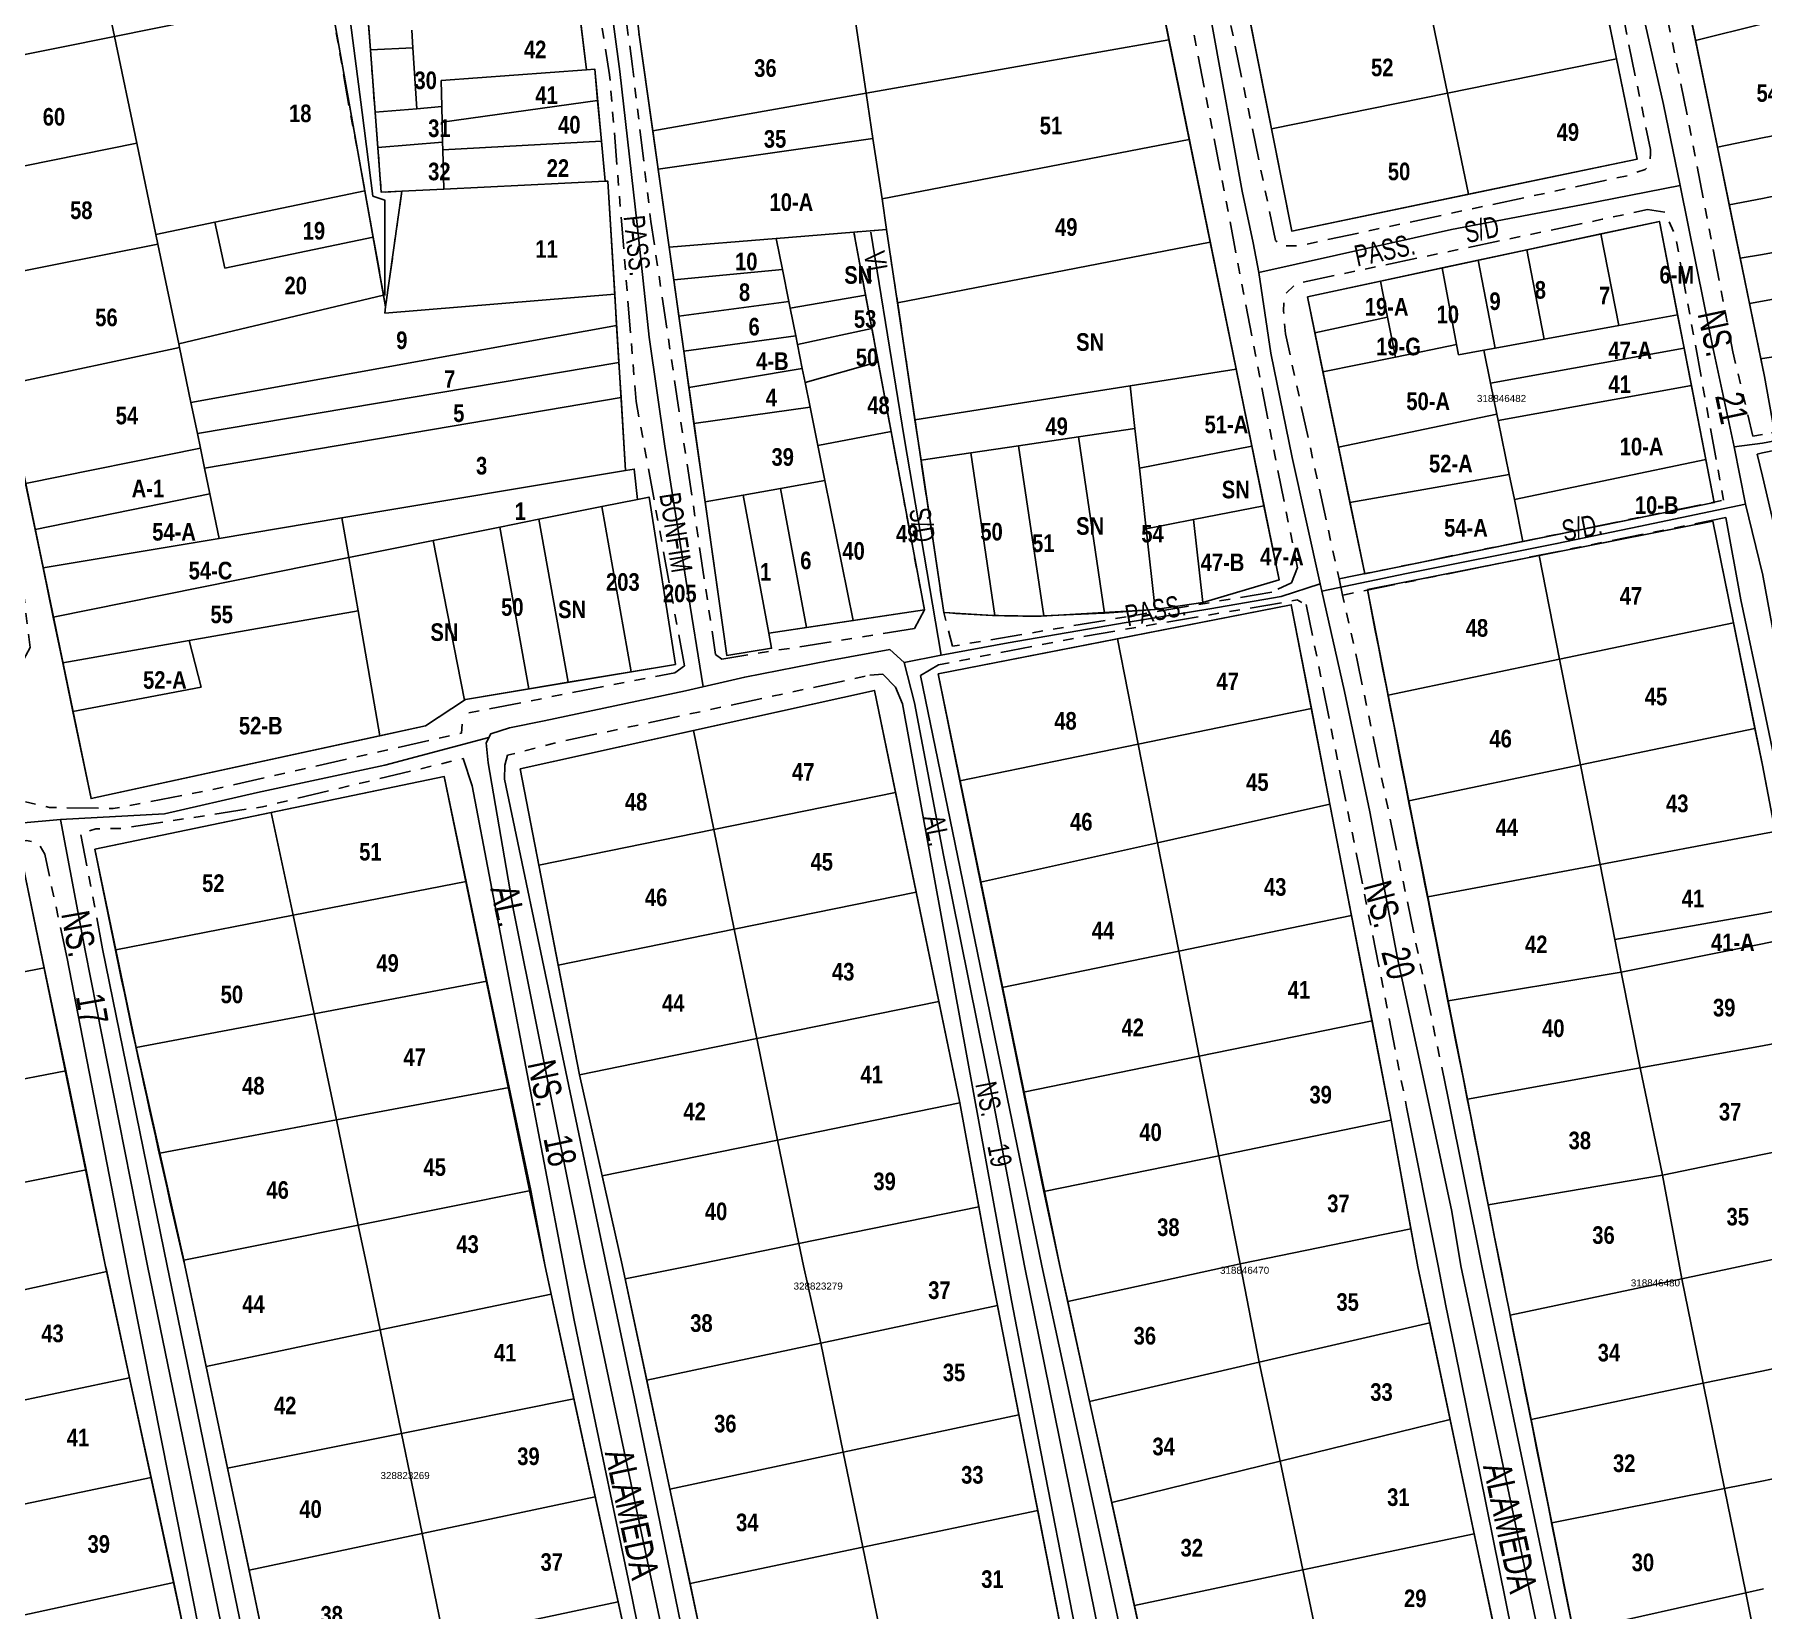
# Model space of a CAD drawing. Extents: x 205316 to 208372, y 4848714 to 4853250.
# Drawn here: x 206710 to 206955.6, y 4852518.7 to 4852742.5 of the extents above; entities that cross this region are included whole.
import ezdxf
from ezdxf.enums import TextEntityAlignment as Align

# ---------------------------------------------------------------- set-up
doc = ezdxf.new("R2010")
doc.units = 0
doc.header["$LTSCALE"] = 1.5
doc.header["$MEASUREMENT"] = 0
doc.linetypes.add('TRACO_25', pattern=[8, 3, -1, 1, -1, 1, -1])
for name, color, linetype in [('CD-MALHA-LOTES', 40, 'CONTINUOUS'), ('CD_TXT_QUADRA', 7, 'CONTINUOUS'), ('RU-QUADRAS', 6, 'CONTINUOUS'), ('SV-EIXO-RUA-N-PAV', 6, 'CONTINUOUS'), ('SV-EIXO-RUA-PAV', 20, 'CONTINUOUS'), ('SV-RUA-NAO-PAV-S-GUIA-C-GUIA', 7, 'CONTINUOUS'), ('SV-RUA-PAVIM-S-GUIA-C-GUIA', 7, 'CONTINUOUS'), ('SV-TXT-RUA-N-PAV-S-GUIA-C-GUIA', 7, 'CONTINUOUS'), ('SV-TXT-RUA-PAV-S-GUIA-C-GUIA', 7, 'CONTINUOUS'), ('Th_NmrPort', 7, 'CONTINUOUS')]:
    doc.layers.add(name, color=color, linetype=linetype)
doc.styles.add('ARIAL', font='arial.ttf')
doc.styles.add('ROMANS', font='arial.ttf', dxfattribs={"height": 0.2})
doc.styles.get("Standard").update_dxf_attribs({"font": 'swisscbo.ttf'})

msp = doc.modelspace()

# ---------------------------------------------------------------- linework, layer by layer
at = {"layer": 'CD-MALHA-LOTES', "linetype": 'Continuous'}
for p, q in [((206871.25, 4852741.78), (206868.12, 4852757.16)), ((206942.78, 4852757.83), (206946.09, 4852741.68)), ((206934.88, 4852739.07), (206931.8, 4852754.02)), ((206721.38, 4852742.24), (206719.11, 4852753.14)), ((206751.92, 4852748.42), (206721.38, 4852742.24)), ((206756.96, 4852720.28), (206751.92, 4852748.42)), ((206828.22, 4852734.18), (206826.06, 4852748.69)), ((206910.84, 4852734.2), (206907.75, 4852749.14)), ((206757.2, 4852747.54), (206757.75, 4852740.32)), ((206788.45, 4852737.51), (206787.57, 4852744.8)), ((206882.86, 4852744.1), (206885.83, 4852729.13)), ((206946.09, 4852741.68), (206955.59, 4852744.02)), ((206721.38, 4852742.24), (206696.6, 4852737.23)), ((206724.55, 4852727.06), (206721.38, 4852742.24)), ((206763.79, 4852740.64), (206763.63, 4852743.14)), ((206795.92, 4852742.62), (206795.94, 4852742.47)), ((206795.94, 4852742.47), (206797.87, 4852728.81)), ((206871.25, 4852741.78), (206828.22, 4852734.18)), ((206874.14, 4852727.58), (206871.25, 4852741.78)), ((206946.09, 4852741.68), (206949.19, 4852726.51)), ((206763.79, 4852740.64), (206757.75, 4852740.32)), ((206757.75, 4852740.32), (206758.42, 4852731.47)), ((206764.36, 4852731.97), (206763.79, 4852740.64)), ((206934.88, 4852739.07), (206910.84, 4852734.2)), ((206937.81, 4852724.82), (206934.88, 4852739.07)), ((206767.79, 4852735.99), (206788.45, 4852737.51)), ((206767.89, 4852732.27), (206767.79, 4852735.99)), ((206789.64, 4852737.6), (206788.45, 4852737.51)), ((206790.05, 4852733.14), (206789.64, 4852737.6)), ((206828.22, 4852734.18), (206797.87, 4852728.81)), ((206829.18, 4852727.75), (206828.22, 4852734.18)), ((206910.84, 4852734.2), (206885.83, 4852729.13)), ((206913.81, 4852719.82), (206910.84, 4852734.2)), ((206758.42, 4852731.47), (206764.36, 4852731.97)), ((206758.42, 4852731.47), (206758.81, 4852726.45)), ((206767.89, 4852732.27), (206764.36, 4852731.97)), ((206767.95, 4852730.08), (206767.89, 4852732.27)), ((206790.05, 4852733.14), (206767.95, 4852730.08)), ((206790.59, 4852727.34), (206790.05, 4852733.14)), ((206972.85, 4852731.26), (206955.59, 4852727.81)), ((206767.95, 4852730.08), (206768.02, 4852727.23)), ((206797.87, 4852728.81), (206798.63, 4852723.39)), ((206885.83, 4852729.13), (206888.71, 4852714.58)), ((206699.74, 4852722.08), (206724.55, 4852727.06)), ((206727.26, 4852714.09), (206724.55, 4852727.06)), ((206768.02, 4852727.23), (206758.81, 4852726.45)), ((206758.81, 4852726.45), (206759.29, 4852720.1)), ((206768.05, 4852726.12), (206768.02, 4852727.23)), ((206790.59, 4852727.34), (206768.05, 4852726.12)), ((206791.12, 4852721.66), (206790.59, 4852727.34)), ((206798.63, 4852723.39), (206829.18, 4852727.75)), ((206829.18, 4852727.75), (206830.47, 4852719.14)), ((206830.47, 4852719.14), (206874.14, 4852727.58)), ((206877.12, 4852712.98), (206874.14, 4852727.58)), ((206949.19, 4852726.51), (206955.59, 4852727.81)), ((206949.19, 4852726.51), (206950.87, 4852718.33)), ((206768.05, 4852726.12), (206768.2, 4852720.54)), ((206913.81, 4852719.82), (206937.81, 4852724.82)), ((206768.2, 4852720.54), (206791.12, 4852721.66)), ((206791.48, 4852721.68), (206791.12, 4852721.66)), ((206792.47, 4852705.6), (206791.48, 4852721.68)), ((206798.63, 4852723.39), (206800.2, 4852712.29)), ((206974.51, 4852723.15), (206955.59, 4852719.23)), ((206756.96, 4852720.28), (206735.64, 4852715.84)), ((206758.14, 4852713.7), (206756.96, 4852720.28)), ((206759.29, 4852720.1), (206762.21, 4852720.24)), ((206762.21, 4852720.24), (206759.91, 4852703.82)), ((206768.2, 4852720.54), (206762.21, 4852720.24)), ((206830.47, 4852719.14), (206831.11, 4852714.81)), ((206888.71, 4852714.58), (206913.81, 4852719.82)), ((206950.87, 4852718.33), (206955.59, 4852719.23)), ((206950.87, 4852718.33), (206952.43, 4852710.71)), ((206735.64, 4852715.84), (206727.26, 4852714.09)), ((206727.26, 4852714.09), (206727.54, 4852712.74)), ((206735.64, 4852715.84), (206737.05, 4852709.31)), ((206815.42, 4852713.53), (206826.47, 4852714.43)), ((206826.47, 4852714.43), (206831.11, 4852714.81)), ((206828.14, 4852705.47), (206826.47, 4852714.43)), ((206831.11, 4852714.81), (206832.67, 4852704.39)), ((206932.64, 4852714.17), (206922.09, 4852711.91)), ((206940.96, 4852715.96), (206932.64, 4852714.17)), ((206935.2, 4852701.14), (206932.64, 4852714.17)), ((206943.55, 4852702.65), (206940.96, 4852715.96)), ((206976.16, 4852715.02), (206955.59, 4852711.27)), ((206727.54, 4852712.74), (206702.71, 4852707.76)), ((206730.5, 4852698.55), (206727.54, 4852712.74)), ((206737.05, 4852709.31), (206758.14, 4852713.7)), ((206759.62, 4852705.48), (206758.14, 4852713.7)), ((206815.42, 4852713.53), (206800.2, 4852712.29)), ((206800.2, 4852712.29), (206800.86, 4852707.64)), ((206816.31, 4852709.11), (206815.42, 4852713.53)), ((206877.12, 4852712.98), (206832.67, 4852704.39)), ((206880.79, 4852694.96), (206877.12, 4852712.98)), ((206922.09, 4852711.91), (206915.18, 4852710.42)), ((206924.59, 4852699.21), (206922.09, 4852711.91)), ((206800.86, 4852707.64), (206816.31, 4852709.11)), ((206817.23, 4852704.56), (206816.31, 4852709.11)), ((206910.1, 4852709.33), (206901.31, 4852707.44)), ((206915.18, 4852710.42), (206910.1, 4852709.33)), ((206912.14, 4852698.44), (206910.1, 4852709.33)), ((206915.18, 4852710.42), (206917.63, 4852697.95)), ((206955.59, 4852711.27), (206952.43, 4852710.71)), ((206952.43, 4852710.71), (206953.74, 4852704.3)), ((206800.86, 4852707.64), (206801.59, 4852702.46)), ((206901.31, 4852707.44), (206890.92, 4852705.21)), ((206902.31, 4852702.35), (206901.31, 4852707.44)), ((206977.46, 4852708.66), (206955.59, 4852704.62)), ((206759.62, 4852705.48), (206730.5, 4852698.55)), ((206759.91, 4852703.82), (206759.62, 4852705.48)), ((206792.47, 4852705.6), (206759.79, 4852702.91)), ((206792.74, 4852701.17), (206792.47, 4852705.6)), ((206801.59, 4852702.46), (206817.23, 4852704.56)), ((206817.23, 4852704.56), (206817.42, 4852703.6)), ((206817.42, 4852703.6), (206828.14, 4852705.47)), ((206829.02, 4852700.74), (206828.14, 4852705.47)), ((206832.67, 4852704.39), (206835.15, 4852687.74)), ((206890.92, 4852705.21), (206891.98, 4852700.12)), ((206953.74, 4852704.3), (206955.59, 4852704.62)), ((206953.74, 4852704.3), (206955.36, 4852696.42)), ((206759.79, 4852702.91), (206759.91, 4852703.82)), ((206801.59, 4852702.46), (206802.28, 4852697.53)), ((206818.21, 4852699.67), (206817.42, 4852703.6)), ((206902.31, 4852702.35), (206891.98, 4852700.12)), ((206903.43, 4852696.67), (206902.31, 4852702.35)), ((206935.2, 4852701.14), (206943.55, 4852702.65)), ((206944.46, 4852697.95), (206943.55, 4852702.65)), ((206792.74, 4852701.17), (206732.24, 4852690.22)), ((206793.07, 4852695.92), (206792.74, 4852701.17)), ((206818.21, 4852699.67), (206802.28, 4852697.53)), ((206818.46, 4852698.44), (206818.21, 4852699.67)), ((206818.46, 4852698.44), (206829.02, 4852700.74)), ((206829.91, 4852695.99), (206829.02, 4852700.74)), ((206891.98, 4852700.12), (206893.12, 4852694.58)), ((206917.63, 4852697.95), (206924.59, 4852699.21)), ((206924.59, 4852699.21), (206935.2, 4852701.14)), ((206979.23, 4852700), (206955.59, 4852696.46)), ((206730.6, 4852698.04), (206705.84, 4852692.7)), ((206730.6, 4852698.04), (206730.5, 4852698.55)), ((206732.24, 4852690.22), (206730.6, 4852698.04)), ((206802.28, 4852697.53), (206803.02, 4852692.33)), ((206819.14, 4852695.06), (206818.46, 4852698.44)), ((206893.12, 4852694.58), (206903.43, 4852696.67)), ((206903.43, 4852696.67), (206912.14, 4852698.44)), ((206912.14, 4852698.44), (206912.41, 4852697)), ((206912.41, 4852697), (206916.01, 4852697.65)), ((206916.01, 4852697.65), (206917.63, 4852697.95)), ((206916.01, 4852697.65), (206916.97, 4852692.96)), ((206916.97, 4852692.96), (206944.46, 4852697.95)), ((206945.5, 4852692.65), (206944.46, 4852697.95)), ((206733.16, 4852685.79), (206793.07, 4852695.92)), ((206793.37, 4852690.9), (206793.07, 4852695.92)), ((206803.02, 4852692.33), (206819.14, 4852695.06)), ((206819.55, 4852693.07), (206819.14, 4852695.06)), ((206829.91, 4852695.99), (206819.55, 4852693.07)), ((206831.75, 4852686.11), (206829.91, 4852695.99)), ((206880.79, 4852694.96), (206865.72, 4852692.58)), ((206883.02, 4852684), (206880.79, 4852694.96)), ((206893.12, 4852694.58), (206895.35, 4852683.85)), ((206955.36, 4852696.42), (206955.59, 4852696.46)), ((206955.36, 4852696.42), (206955.87, 4852693.91)), ((206803.02, 4852692.33), (206803.74, 4852687.24)), ((206819.55, 4852693.07), (206820.26, 4852689.54)), ((206865.72, 4852692.58), (206835.15, 4852687.74)), ((206866.4, 4852686.52), (206865.72, 4852692.58)), ((206917.86, 4852688.56), (206916.97, 4852692.96)), ((206918.05, 4852687.66), (206945.5, 4852692.65)), ((206947.55, 4852682.11), (206945.5, 4852692.65)), ((206732.24, 4852690.22), (206733.16, 4852685.79)), ((206734.18, 4852680.89), (206793.37, 4852690.9)), ((206794.01, 4852680.54), (206793.37, 4852690.9)), ((206820.26, 4852689.54), (206803.74, 4852687.24)), ((206820.26, 4852689.54), (206821.36, 4852684.08)), ((206803.74, 4852687.24), (206805.31, 4852676.08)), ((206835.15, 4852687.74), (206836.01, 4852682.02)), ((206895.35, 4852683.85), (206917.86, 4852688.56)), ((206917.86, 4852688.56), (206918.05, 4852687.66)), ((206919.61, 4852679.98), (206918.05, 4852687.66)), ((206733.16, 4852685.79), (206733.59, 4852683.73)), ((206821.36, 4852684.08), (206831.75, 4852686.11)), ((206831.75, 4852686.11), (206836.48, 4852660.75)), ((206858.38, 4852685.33), (206849.86, 4852684.07)), ((206858.38, 4852685.33), (206866.4, 4852686.52)), ((206862.09, 4852660.29), (206858.38, 4852685.33)), ((206866.4, 4852686.52), (206867.04, 4852680.87)), ((206733.59, 4852683.73), (206708.75, 4852678.68)), ((206733.59, 4852683.73), (206734.18, 4852680.89)), ((206822.36, 4852679.12), (206821.36, 4852684.08)), ((206843.08, 4852683.07), (206836.01, 4852682.02)), ((206836.01, 4852682.02), (206839.24, 4852660.37)), ((206849.86, 4852684.07), (206843.08, 4852683.07)), ((206843.08, 4852683.07), (206846.51, 4852659.95)), ((206849.86, 4852684.07), (206853.45, 4852659.88)), ((206867.04, 4852680.87), (206883.02, 4852684)), ((206884.74, 4852675.52), (206883.02, 4852684)), ((206895.35, 4852683.85), (206896.97, 4852676)), ((206947.55, 4852682.11), (206920.34, 4852676.42)), ((206948.74, 4852675.99), (206947.55, 4852682.11)), ((206734.18, 4852680.89), (206734.94, 4852677.24)), ((206794.01, 4852680.54), (206753.68, 4852673.8)), ((206795.25, 4852680.74), (206794.01, 4852680.54)), ((206795.7, 4852676.43), (206795.25, 4852680.74)), ((206868, 4852672.25), (206867.04, 4852680.87)), ((206896.97, 4852676), (206919.61, 4852679.98)), ((206919.61, 4852679.98), (206920.34, 4852676.42)), ((206708.75, 4852678.68), (206710.09, 4852672.18)), ((206734.94, 4852677.24), (206710.09, 4852672.18)), ((206736.27, 4852670.89), (206734.94, 4852677.24)), ((206810.73, 4852677.05), (206805.31, 4852676.08)), ((206816.05, 4852678), (206810.73, 4852677.05)), ((206810.73, 4852677.05), (206814.36, 4852657.42)), ((206822.36, 4852679.12), (206816.05, 4852678)), ((206816.05, 4852678), (206819.71, 4852658.22)), ((206826.37, 4852659.23), (206822.36, 4852679.12)), ((206790.63, 4852675.41), (206781.69, 4852673.61)), ((206795.7, 4852676.43), (206790.63, 4852675.41)), ((206794.83, 4852651.94), (206790.63, 4852675.41)), ((206797.37, 4852676.77), (206795.7, 4852676.43)), ((206801.1, 4852652.99), (206797.37, 4852676.77)), ((206805.31, 4852676.08), (206808.39, 4852654.25)), ((206884.74, 4852675.52), (206874.75, 4852673.57)), ((206886.89, 4852664.99), (206884.74, 4852675.52)), ((206896.97, 4852676), (206899.08, 4852665.84)), ((206920.34, 4852676.42), (206921.56, 4852670.43)), ((206921.56, 4852670.43), (206948.74, 4852675.99)), ((206710.09, 4852672.18), (206711.23, 4852666.7)), ((206753.68, 4852673.8), (206736.27, 4852670.89)), ((206753.68, 4852673.8), (206754.67, 4852668.17)), ((206776.15, 4852672.49), (206766.69, 4852670.59)), ((206781.69, 4852673.61), (206776.15, 4852672.49)), ((206776.15, 4852672.49), (206780.26, 4852649.5)), ((206781.69, 4852673.61), (206785.84, 4852650.44)), ((206874.75, 4852673.57), (206868, 4852672.25)), ((206868, 4852672.25), (206869.29, 4852660.79)), ((206874.75, 4852673.57), (206876.04, 4852661.8)), ((206948.55, 4852673.34), (206923.85, 4852668.44)), ((206951.48, 4852658.89), (206948.55, 4852673.34)), ((206711.23, 4852666.7), (206736.27, 4852670.89)), ((206766.69, 4852670.59), (206754.67, 4852668.17)), ((206766.69, 4852670.59), (206771.12, 4852647.9)), ((206899.08, 4852665.84), (206921.56, 4852670.43)), ((206754.67, 4852668.17), (206712.68, 4852659.71)), ((206755.99, 4852660.61), (206754.67, 4852668.17)), ((206923.85, 4852668.44), (206899.45, 4852663.61)), ((206926.76, 4852653.72), (206923.85, 4852668.44)), ((206711.23, 4852666.7), (206712.68, 4852659.71)), ((206876.04, 4852661.8), (206886.89, 4852664.99)), ((206899.45, 4852663.61), (206902.4, 4852648.61)), ((206755.99, 4852660.61), (206731.99, 4852656.38)), ((206759.09, 4852642.82), (206755.99, 4852660.61)), ((206836.48, 4852660.75), (206826.37, 4852659.23)), ((206839.24, 4852660.37), (206846.25, 4852659.95)), ((206846.25, 4852659.95), (206846.51, 4852659.95)), ((206846.51, 4852659.95), (206853.08, 4852659.86)), ((206853.08, 4852659.86), (206853.45, 4852659.88)), ((206853.45, 4852659.88), (206861.95, 4852660.28)), ((206861.95, 4852660.28), (206862.09, 4852660.29)), ((206862.09, 4852660.29), (206869.29, 4852660.79)), ((206888.63, 4852661.46), (206863.93, 4852656.62)), ((206869.29, 4852660.79), (206876.04, 4852661.8)), ((206891.49, 4852646.7), (206888.63, 4852661.46)), ((206712.68, 4852659.71), (206714.03, 4852653.21)), ((206814.36, 4852657.42), (206819.71, 4852658.22)), ((206814.76, 4852655.27), (206814.36, 4852657.42)), ((206819.71, 4852658.22), (206826.37, 4852659.23)), ((206926.76, 4852653.72), (206951.48, 4852658.89)), ((206954.53, 4852643.89), (206951.48, 4852658.89)), ((206731.99, 4852656.38), (206714.03, 4852653.21)), ((206731.99, 4852656.38), (206733.71, 4852649.76)), ((206808.39, 4852654.25), (206814.76, 4852655.27)), ((206863.93, 4852656.62), (206838.43, 4852651.62)), ((206863.93, 4852656.62), (206866.86, 4852641.65)), ((206714.03, 4852653.21), (206715.47, 4852646.28)), ((206794.83, 4852651.94), (206801.1, 4852652.99)), ((206926.76, 4852653.72), (206902.4, 4852648.61)), ((206929.72, 4852638.69), (206926.76, 4852653.72)), ((206780.26, 4852649.5), (206785.84, 4852650.44)), ((206785.84, 4852650.44), (206794.83, 4852651.94)), ((206838.43, 4852651.62), (206841.53, 4852636.45)), ((206733.71, 4852649.76), (206715.47, 4852646.28)), ((206765.56, 4852644.23), (206771.12, 4852647.9)), ((206771.12, 4852647.9), (206771.28, 4852648)), ((206771.28, 4852648), (206780.26, 4852649.5)), ((206829.39, 4852649.28), (206803.65, 4852643.58)), ((206832.39, 4852634.78), (206829.39, 4852649.28)), ((206902.4, 4852648.61), (206905.35, 4852633.58)), ((206715.47, 4852646.28), (206718.04, 4852633.9)), ((206866.86, 4852641.65), (206891.49, 4852646.7)), ((206894.13, 4852633.11), (206891.49, 4852646.7)), ((206718.04, 4852633.9), (206759.09, 4852642.82)), ((206759.09, 4852642.82), (206765.56, 4852644.23)), ((206803.65, 4852643.58), (206779.03, 4852638.12)), ((206806.54, 4852629.51), (206803.65, 4852643.58)), ((206929.72, 4852638.69), (206954.53, 4852643.89)), ((206955.59, 4852638.64), (206954.53, 4852643.89)), ((206866.86, 4852641.65), (206841.53, 4852636.45)), ((206869.61, 4852627.64), (206866.86, 4852641.65)), ((206779.03, 4852638.12), (206781.69, 4852624.44)), ((206929.72, 4852638.69), (206905.35, 4852633.58)), ((206932.52, 4852624.55), (206929.72, 4852638.69)), ((206955.59, 4852638.64), (206957.41, 4852629.25)), ((206768.24, 4852637.05), (206743.66, 4852631.93)), ((206771.35, 4852622.14), (206768.24, 4852637.05)), ((206841.53, 4852636.45), (206844.48, 4852622.03)), ((206832.39, 4852634.78), (206806.54, 4852629.51)), ((206835.32, 4852620.62), (206832.39, 4852634.78)), ((206869.61, 4852627.64), (206894.13, 4852633.11)), ((206897.21, 4852617.27), (206894.13, 4852633.11)), ((206905.35, 4852633.58), (206908.03, 4852619.96)), ((206743.66, 4852631.93), (206718.6, 4852626.71)), ((206746.77, 4852617.33), (206743.66, 4852631.93)), ((206806.54, 4852629.51), (206781.69, 4852624.44)), ((206809.46, 4852615.35), (206806.54, 4852629.51)), ((206932.52, 4852624.55), (206955.59, 4852628.88)), ((206957.41, 4852629.25), (206955.59, 4852628.88)), ((206711.39, 4852609.85), (206708.09, 4852625.68)), ((206718.6, 4852626.71), (206721.57, 4852612.39)), ((206869.61, 4852627.64), (206844.48, 4852622.03)), ((206872.63, 4852612.23), (206869.61, 4852627.64)), ((206781.69, 4852624.44), (206784.46, 4852610.25)), ((206908.03, 4852619.96), (206932.52, 4852624.55)), ((206932.52, 4852624.55), (206934.62, 4852613.89)), ((206746.77, 4852617.33), (206771.35, 4852622.14)), ((206774.31, 4852607.97), (206771.35, 4852622.14)), ((206809.46, 4852615.35), (206835.32, 4852620.62)), ((206838.55, 4852605.07), (206835.32, 4852620.62)), ((206844.48, 4852622.03), (206847.54, 4852607.08)), ((206908.03, 4852619.96), (206910.94, 4852605.16)), ((206959.52, 4852618.35), (206955.59, 4852617.58)), ((206746.77, 4852617.33), (206721.57, 4852612.39)), ((206749.75, 4852603.31), (206746.77, 4852617.33)), ((206897.21, 4852617.27), (206872.63, 4852612.23)), ((206900.11, 4852602.32), (206897.21, 4852617.27)), ((206934.62, 4852613.89), (206955.59, 4852617.58)), ((206809.46, 4852615.35), (206784.46, 4852610.25)), ((206812.66, 4852599.79), (206809.46, 4852615.35)), ((206934.62, 4852613.89), (206935.51, 4852609.26)), ((206935.51, 4852609.26), (206955.59, 4852613.27)), ((206960.31, 4852614.25), (206955.59, 4852613.27)), ((206721.57, 4852612.39), (206724.44, 4852598.52)), ((206872.63, 4852612.23), (206847.54, 4852607.08)), ((206875.56, 4852597.29), (206872.63, 4852612.23)), ((206687.41, 4852605.21), (206711.39, 4852609.85)), ((206714.44, 4852595.2), (206711.39, 4852609.85)), ((206784.46, 4852610.25), (206787.49, 4852594.66)), ((206935.51, 4852609.26), (206910.94, 4852605.16)), ((206935.51, 4852609.26), (206938.23, 4852595.63)), ((206774.31, 4852607.97), (206749.75, 4852603.31)), ((206777.47, 4852592.86), (206774.31, 4852607.97)), ((206847.54, 4852607.08), (206850.59, 4852592.17)), ((206812.66, 4852599.79), (206838.55, 4852605.07)), ((206841.53, 4852590.66), (206838.55, 4852605.07)), ((206910.94, 4852605.16), (206913.69, 4852591.18)), ((206724.44, 4852598.52), (206749.75, 4852603.31)), ((206749.75, 4852603.31), (206752.95, 4852588.23)), ((206875.56, 4852597.29), (206900.11, 4852602.32)), ((206902.85, 4852588.18), (206900.11, 4852602.32)), ((206724.44, 4852598.52), (206727.81, 4852583.49)), ((206787.49, 4852594.66), (206812.66, 4852599.79)), ((206815.63, 4852585.37), (206812.66, 4852599.79)), ((206938.23, 4852595.63), (206955.59, 4852598.78)), ((206962.93, 4852600.2), (206955.59, 4852598.78)), ((206875.56, 4852597.29), (206850.59, 4852592.17)), ((206878.33, 4852583.15), (206875.56, 4852597.29)), ((206714.44, 4852595.2), (206690.33, 4852590.53)), ((206717.37, 4852581.15), (206714.44, 4852595.2)), ((206787.49, 4852594.66), (206790.71, 4852580.29)), ((206913.69, 4852591.18), (206938.23, 4852595.63)), ((206938.23, 4852595.63), (206941.4, 4852580.39)), ((206752.95, 4852588.23), (206777.47, 4852592.86)), ((206780.53, 4852578.2), (206777.47, 4852592.86)), ((206850.59, 4852592.17), (206853.48, 4852578.04)), ((206913.69, 4852591.18), (206916.64, 4852576.19)), ((206841.53, 4852590.66), (206815.63, 4852585.37)), ((206844.24, 4852575.88), (206841.53, 4852590.66)), ((206727.81, 4852583.49), (206752.95, 4852588.23)), ((206756.02, 4852573.28), (206752.95, 4852588.23)), ((206902.85, 4852588.18), (206878.33, 4852583.15)), ((206905.61, 4852572.74), (206902.85, 4852588.18)), ((206790.71, 4852580.29), (206815.63, 4852585.37)), ((206815.63, 4852585.37), (206818.65, 4852570.67)), ((206965.97, 4852585.36), (206955.59, 4852583.34)), ((206727.81, 4852583.49), (206731.21, 4852568.31)), ((206853.48, 4852578.04), (206878.33, 4852583.15)), ((206878.33, 4852583.15), (206881.35, 4852567.77)), ((206941.4, 4852580.39), (206955.59, 4852583.34)), ((206693.17, 4852576.26), (206717.37, 4852581.15)), ((206717.37, 4852581.15), (206720.12, 4852567.4)), ((206793.54, 4852567.63), (206790.71, 4852580.29)), ((206916.64, 4852576.19), (206941.4, 4852580.39)), ((206941.4, 4852580.39), (206943.79, 4852567.47)), ((206756.02, 4852573.28), (206780.53, 4852578.2)), ((206780.53, 4852578.2), (206782.59, 4852567.4)), ((206855.8, 4852567.27), (206853.48, 4852578.04)), ((206818.65, 4852570.67), (206844.24, 4852575.88)), ((206844.24, 4852575.88), (206845.75, 4852567.63)), ((206918.34, 4852567.51), (206916.64, 4852576.19)), ((206731.21, 4852568.31), (206756.02, 4852573.28)), ((206756.02, 4852573.28), (206757.33, 4852567.07)), ((206881.35, 4852567.77), (206905.61, 4852572.74)), ((206905.61, 4852572.74), (206906.64, 4852567.36)), ((206818.65, 4852570.67), (206803.19, 4852567.51)), ((206818.65, 4852570.67), (206819.3, 4852567.51)), ((206968.7, 4852570.93), (206951.5, 4852567.23)), ((206720.28, 4852566.67), (206696.06, 4852561.36)), ((206720.12, 4852567.4), (206720.28, 4852566.67)), ((206723.53, 4852551.57), (206720.28, 4852566.67)), ((206731.39, 4852567.52), (206731.21, 4852568.31)), ((206734.4, 4852553.2), (206731.39, 4852567.52)), ((206757.33, 4852567.07), (206759.12, 4852558.39)), ((206782.59, 4852567.4), (206783.44, 4852563.49)), ((206793.96, 4852565.64), (206793.54, 4852567.63)), ((206793.96, 4852565.64), (206803.19, 4852567.51)), ((206819.3, 4852567.51), (206821.76, 4852556.51)), ((206845.75, 4852567.63), (206846.88, 4852561.85)), ((206856.86, 4852562.43), (206855.8, 4852567.27)), ((206856.86, 4852562.43), (206880.09, 4852567.51)), ((206881.35, 4852567.77), (206880.09, 4852567.51)), ((206881.35, 4852567.77), (206881.4, 4852567.51)), ((206881.4, 4852567.51), (206884.07, 4852553.8)), ((206906.64, 4852567.36), (206908.32, 4852559.41)), ((206919.75, 4852560.46), (206918.34, 4852567.51)), ((206944.16, 4852565.66), (206943.79, 4852567.47)), ((206951.5, 4852567.23), (206944.16, 4852565.66)), ((206797.03, 4852551.24), (206793.96, 4852565.64)), ((206944.16, 4852565.66), (206919.75, 4852560.46)), ((206947.19, 4852550.8), (206944.16, 4852565.66)), ((206783.44, 4852563.49), (206759.12, 4852558.39)), ((206786.68, 4852548.57), (206783.44, 4852563.49)), ((206846.88, 4852561.85), (206821.76, 4852556.51)), ((206849.93, 4852546.31), (206846.88, 4852561.85)), ((206859.97, 4852548.22), (206856.86, 4852562.43)), ((206908.32, 4852559.41), (206884.07, 4852553.8)), ((206911.22, 4852545.65), (206908.32, 4852559.41)), ((206919.75, 4852560.46), (206922.72, 4852545.67)), ((206759.12, 4852558.39), (206734.4, 4852553.2)), ((206762.17, 4852543.67), (206759.12, 4852558.39)), ((206821.76, 4852556.51), (206797.03, 4852551.24)), ((206824.96, 4852541), (206821.76, 4852556.51)), ((206955.51, 4852552.54), (206971.5, 4852555.95)), ((206734.4, 4852553.2), (206737.45, 4852538.73)), ((206884.07, 4852553.8), (206859.97, 4852548.22)), ((206884.07, 4852553.8), (206887.04, 4852539.71)), ((206947.19, 4852550.8), (206955.51, 4852552.54)), ((206723.53, 4852551.57), (206699.21, 4852546.45)), ((206726.57, 4852537.42), (206723.53, 4852551.57)), ((206797.03, 4852551.24), (206800.32, 4852535.75)), ((206922.72, 4852545.67), (206947.19, 4852550.8)), ((206950.21, 4852535.83), (206947.19, 4852550.8)), ((206786.68, 4852548.57), (206762.17, 4852543.67)), ((206789.71, 4852534.65), (206786.68, 4852548.57)), ((206859.97, 4852548.22), (206863.13, 4852533.84)), ((206849.93, 4852546.31), (206824.96, 4852541)), ((206852.59, 4852532.74), (206849.93, 4852546.31)), ((206887.04, 4852539.71), (206911.22, 4852545.65)), ((206914.65, 4852529.4), (206911.22, 4852545.65)), ((206922.72, 4852545.67), (206925.66, 4852530.98)), ((206762.17, 4852543.67), (206737.45, 4852538.73)), ((206762.17, 4852543.67), (206765.1, 4852529.46)), ((206824.96, 4852541), (206800.32, 4852535.75)), ((206827.74, 4852527.5), (206824.96, 4852541)), ((206863.13, 4852533.84), (206887.04, 4852539.71)), ((206890.29, 4852524.27), (206887.04, 4852539.71)), ((206955.51, 4852536.88), (206974.33, 4852540.77)), ((206702.18, 4852532.32), (206726.57, 4852537.42)), ((206729.79, 4852522.47), (206726.57, 4852537.42)), ((206737.45, 4852538.73), (206740.5, 4852524.26)), ((206789.71, 4852534.65), (206765.1, 4852529.46)), ((206792.96, 4852519.73), (206789.71, 4852534.65)), ((206800.32, 4852535.75), (206803.18, 4852522.32)), ((206925.66, 4852530.98), (206950.21, 4852535.83)), ((206950.21, 4852535.83), (206955.51, 4852536.88)), ((206953.23, 4852521.03), (206950.21, 4852535.83)), ((206827.74, 4852527.5), (206852.59, 4852532.74)), ((206855.59, 4852517.44), (206852.59, 4852532.74)), ((206863.13, 4852533.84), (206866.33, 4852519.23)), ((206925.66, 4852530.98), (206928.75, 4852515.54)), ((206765.1, 4852529.46), (206740.5, 4852524.26)), ((206768.2, 4852514.49), (206765.1, 4852529.46)), ((206803.18, 4852522.32), (206827.74, 4852527.5)), ((206827.74, 4852527.5), (206830.91, 4852512.14)), ((206890.29, 4852524.27), (206914.65, 4852529.4)), ((206917.55, 4852515.64), (206914.65, 4852529.4)), ((206705.38, 4852517.18), (206729.79, 4852522.47)), ((206732.97, 4852507.68), (206729.79, 4852522.47)), ((206740.5, 4852524.26), (206743.65, 4852509.31)), ((206806.46, 4852506.89), (206803.18, 4852522.32)), ((206866.33, 4852519.23), (206890.29, 4852524.27)), ((206890.29, 4852524.27), (206893.27, 4852510.12)), ((206928.75, 4852515.54), (206953.23, 4852521.03)), ((206955.75, 4852521.59), (206953.23, 4852521.03)), ((206953.23, 4852521.03), (206955.75, 4852508.73)), ((206792.96, 4852519.73), (206768.2, 4852514.49)), ((206796.01, 4852505.69), (206792.96, 4852519.73)), ((206866.33, 4852519.23), (206869.51, 4852504.72))]:
    msp.add_line(p, q, dxfattribs=at)
at = {"layer": 'RU-QUADRAS', "linetype": 'Continuous'}
for points in [[(206913.01, 4852903.22), (206961.56, 4852913.91), (207005.52, 4852695.25), (206957.32, 4852686.01), (206955.87, 4852693.91)], [(206853.63, 4852891.54), (206901.27, 4852902.31), (206937.81, 4852724.82), (206888.71, 4852714.58)], [(206890.92, 4852705.21), (206940.96, 4852715.96), (206948.74, 4852675.99), (206899.08, 4852665.84)], [(206838.43, 4852651.62), (206888.63, 4852661.46), (206902.85, 4852588.18), (206906.64, 4852567.36), (206923.88, 4852485.66), (206876.08, 4852474.74), (206855.8, 4852567.27)], [(206779.03, 4852638.12), (206829.39, 4852649.28), (206841.53, 4852590.66), (206845.75, 4852567.63), (206864.27, 4852473.15), (206815.77, 4852463.1), (206793.54, 4852567.63), (206787.49, 4852594.66)], [(206659.66, 4852615.18), (206708.09, 4852625.68), (206720.12, 4852567.4), (206745.7, 4852448.51), (206696.2, 4852438.43)]]:
    msp.add_lwpolyline(points, close=True, dxfattribs=at)
msp.add_lwpolyline([(206840.76, 4852891.49), (206886.89, 4852664.99), (206876.04, 4852661.8), (206869.29, 4852660.79), (206853.08, 4852659.86, -0.023337), (206839.24, 4852660.37), (206831.11, 4852714.81), (206826.47, 4852714.43), (206836.48, 4852660.75), (206814.36, 4852657.42), (206814.76, 4852655.27), (206808.39, 4852654.25), (206795.94, 4852742.47), (206793.37, 4852765.9)], format="xyb", dxfattribs=at)
for points in [[(206785.13, 4852764.99), (206788.45, 4852737.51), (206789.64, 4852737.6), (206791.12, 4852721.66), (206791.48, 4852721.68), (206794.01, 4852680.54), (206795.25, 4852680.74), (206795.7, 4852676.43), (206797.37, 4852676.77), (206801.1, 4852652.99), (206771.28, 4852648), (206765.56, 4852644.23), (206718.04, 4852633.9), (206672.25, 4852854.54)], [(206751.92, 4852748.42), (206759.91, 4852703.82), (206762.21, 4852720.24), (206759.29, 4852720.1), (206756.62, 4852755.43)]]:
    msp.add_lwpolyline(points, dxfattribs=at)
for points in [[(206899.45, 4852663.61), (206948.55, 4852673.34), (206955.59, 4852638.64), (206962.93, 4852600.2), (206965.82, 4852586.09), (206982.52, 4852496.82), (206955.55, 4852491.26), (206934.65, 4852486.12, -0.001841)], [(206718.6, 4852626.71), (206768.24, 4852637.05), (206782.59, 4852567.4), (206805.85, 4852460.46), (206756.01, 4852450.65), (206731.39, 4852567.52, -0.008136)]]:
    msp.add_lwpolyline(points, format="xyb", close=True, dxfattribs=at)
at = {"layer": 'SV-EIXO-RUA-N-PAV', "flags": 128}
for points in [[(206955.59, 4852665.86), (206953.2, 4852675.74), (206951.58, 4852683.89), (206948.46, 4852698.51), (206943.92, 4852721.04), (206941.55, 4852732.55), (206935.96, 4852757.27), (206930.39, 4852784.39), (206923.68, 4852817.95), (206916.45, 4852855.12), (206909.74, 4852889.72), (206905.09, 4852911.4)], [(206845.02, 4852899.84), (206849.01, 4852879.67), (206856.19, 4852846.31), (206860.67, 4852825.05), (206866.41, 4852796.7), (206872.51, 4852766.84), (206877.35, 4852744.05), (206881.64, 4852720.25), (206883.21, 4852712.9), (206884, 4852708.71), (206885.71, 4852697.2), (206888.78, 4852682.4), (206892.76, 4852664.45), (206892.99, 4852663.37), (206896.19, 4852649.15), (206899.78, 4852632.02), (206903.73, 4852611.21), (206907.67, 4852593), (206911.44, 4852575.24), (206912.73, 4852567.51)], [(206805.03, 4852649.8), (206802.73, 4852664.22), (206799.62, 4852684.02), (206797.36, 4852699.5), (206795.65, 4852715.49), (206793.19, 4852737.24), (206790.9, 4852754.63), (206789.77, 4852770.97), (206790.74, 4852774.17), (206790.74, 4852779.06), (206790.74, 4852785.15), (206787.21, 4852808.86)], [(206747.68, 4852804.45), (206750.73, 4852790.79), (206753.77, 4852775.98), (206754.89, 4852770.49), (206751.61, 4852769.85), (206752.89, 4852760.48), (206754.73, 4852745.7), (206756.57, 4852731.44), (206758.11, 4852719.54), (206759.78, 4852718.98), (206759.78, 4852705.4)], [(206884, 4852708.71), (206911.41, 4852714.78), (206929.87, 4852718.33), (206943.92, 4852721.04)], [(206828.88, 4852714.44), (206833.63, 4852685.23), (206838.89, 4852654.3)], [(207011.89, 4852695.51), (206981.32, 4852689.3), (206955.59, 4852684.43)], [(206955.59, 4852684.44), (206951.58, 4852683.89)], [(206892.99, 4852663.37), (206905.01, 4852665.9), (206926.39, 4852670.15), (206938.03, 4852672.6), (206953.2, 4852675.74)], [(206774.51, 4852638.98), (206774.21, 4852641.82), (206774.89, 4852643.13), (206777.51, 4852643.99), (206782.46, 4852644.97), (206802.54, 4852649.23), (206810.96, 4852651.17), (206823.06, 4852653.55), (206831.57, 4852655.1), (206833.61, 4852653.26), (206838.89, 4852654.3), (206848.41, 4852656.03), (206865.17, 4852658.95), (206877.05, 4852660.89), (206887.2, 4852662.62), (206892.76, 4852664.45)], [(206653.56, 4852618.91), (206659, 4852620.27), (206669.12, 4852621.93), (206681.96, 4852624.95), (206692.38, 4852627.07), (206700.08, 4852629.03), (206703.4, 4852629.71), (206707.91, 4852630.44), (206713.72, 4852630.95), (206728.48, 4852631.75), (206741.71, 4852634.78), (206759.82, 4852638.65), (206774.58, 4852642.58)]]:
    msp.add_lwpolyline(points, dxfattribs=at)
at = {"layer": 'SV-EIXO-RUA-PAV', "flags": 128}
for points in [[(206975.03, 4852567.51), (206966.34, 4852610.13), (206958.34, 4852650.98), (206955.59, 4852665.9)], [(206850.71, 4852567.51), (206846.4, 4852590.13), (206839.21, 4852625.87), (206835.07, 4852647.53), (206833.61, 4852653.26)], [(206788.21, 4852567.51), (206778.1, 4852618.05), (206774.51, 4852638.98)], [(206726.08, 4852567.51), (206717.2, 4852612.34), (206713.72, 4852630.95)], [(206797.69, 4852216.81), (206755.53, 4852428.52), (206752.62, 4852440.76), (206748.68, 4852457.5), (206726.08, 4852567.51)], [(206788.21, 4852567.51), (206810.73, 4852461.32), (206812.74, 4852452.67), (206815.47, 4852442.88), (206818.24, 4852423.25), (206857.23, 4852229.72)], [(206850.71, 4852567.51), (206871.53, 4852464.87), (206875.55, 4852448.15), (206917.18, 4852241.05)], [(206912.73, 4852567.51), (206931.95, 4852476.48), (206955.59, 4852359.6)]]:
    msp.add_lwpolyline(points, dxfattribs=at)
at = {"layer": 'SV-RUA-NAO-PAV-S-GUIA-C-GUIA', "linetype": 'TRACO_25', "flags": 128}
for points in [[(206901.24, 4852903.72), (206902.99, 4852903.55), (206904.11, 4852902.08), (206905.35, 4852899.58), (206916.82, 4852837.45), (206939.68, 4852726.18), (206939.67, 4852725.58), (206939.62, 4852724.15), (206938.93, 4852723.34), (206936.41, 4852722.45), (206889.85, 4852712.52), (206888.62, 4852712.47), (206887.29, 4852712.46), (206886.41, 4852713.23), (206875.41, 4852766.15), (206849.42, 4852889.57), (206849.45, 4852891.13), (206849.57, 4852893.22)], [(206955.59, 4852685.64), (206954.24, 4852685.42), (206951.41, 4852697.39), (206945.19, 4852729.72), (206938.88, 4852760.53), (206933.32, 4852785.34), (206925.56, 4852824.51), (206915.88, 4852873.61), (206910.67, 4852903.37), (206910.69, 4852904.62), (206910.8, 4852905.35)], [(206843.96, 4852891.98), (206844.82, 4852891.3), (206847.26, 4852876.76), (206871.32, 4852760.74), (206886.34, 4852682.48), (206889.51, 4852666.73)], [(206807.72, 4852653.74), (206806.8, 4852654.4), (206797.62, 4852715.96), (206795, 4852737.95), (206792.94, 4852753.31), (206791.72, 4852765.77), (206792.58, 4852784.33), (206801.8, 4852785.97), (206805.7, 4852767.79), (206820.74, 4852770.1), (206823.46, 4852756.92), (206827.52, 4852757.75), (206823.47, 4852777.69), (206807.34, 4852774.2), (206804.63, 4852785.02), (206801.2, 4852815.75), (206803.43, 4852816.11), (206804, 4852823.14), (206806.8, 4852830.76), (206806.54, 4852836.11), (206808.6, 4852836.44), (206806.05, 4852851.45), (206799.91, 4852883.34)], [(206802.39, 4852652.77), (206795.51, 4852690.35), (206791.75, 4852736.8), (206789.47, 4852751.27), (206787.84, 4852765.36), (206787.63, 4852774.15), (206789.47, 4852774.35), (206788.68, 4852788.61), (206788.13, 4852794.83), (206785.9, 4852808.79), (206788.7, 4852809.3), (206789.03, 4852807.37), (206792.63, 4852786.44), (206801.27, 4852788.11), (206797.09, 4852809.28), (206798.06, 4852822.78), (206797.28, 4852829.58), (206796.55, 4852835.9), (206805.3, 4852837.29), (206804.4, 4852842.09), (206801.9, 4852855.52), (206796.83, 4852882.72)], [(206671.49, 4852857.12), (206670.55, 4852855.87), (206670.52, 4852852.24), (206683.13, 4852792.35), (206691.67, 4852751.71), (206698.62, 4852716.96), (206707.61, 4852670.08), (206709.38, 4852655.4), (206706.54, 4852650.11), (206701.9, 4852643.18), (206701.91, 4852637.67), (206705.76, 4852634.12), (206712.14, 4852632.66), (206721.21, 4852632.49), (206734.47, 4852635.02), (206770.69, 4852643.23), (206770.91, 4852645.95)], [(206749.79, 4852802.73), (206756.44, 4852771.24), (206756.62, 4852755.43), (206757.2, 4852747.54), (206757.75, 4852740.32), (206758.42, 4852731.47), (206758.81, 4852726.45), (206759.29, 4852720.1), (206762.21, 4852720.24), (206759.91, 4852703.82), (206759.62, 4852705.48), (206755.89, 4852726.27), (206754.93, 4852731.08), (206751.92, 4852748.42), (206747.33, 4852771.62), (206753.12, 4852772.67), (206751.36, 4852781.18), (206747.27, 4852800.96), (206747.08, 4852802.29)], [(207000.46, 4852736.45), (207009.19, 4852696.19), (206981.15, 4852690.58), (206955.59, 4852685.63)], [(206910.94, 4852591.33), (206898.04, 4852653.36), (206895.91, 4852662.83), (206895.42, 4852665.13), (206887.8, 4852699.98), (206887.55, 4852703.22), (206887.63, 4852705.52), (206889.36, 4852707.12), (206932.83, 4852716.25), (206939.27, 4852717.65), (206941.74, 4852717.26), (206943.24, 4852713.93), (206950.07, 4852676.33)], [(206835.08, 4852658.1), (206836.48, 4852660.75), (206826.47, 4852714.43), (206831.11, 4852714.81), (206839.24, 4852660.37), (206840.5, 4852655.57)], [(206955.59, 4852683.07), (206981.43, 4852688.14), (207009.62, 4852693.84), (207015.36, 4852664.01), (207019.98, 4852641.77), (207023.89, 4852621.49), (207027.21, 4852600.83), (207033.83, 4852569.89), (207034.32, 4852567.5)], [(206954.85, 4852682.88), (206955.59, 4852683.07)], [(206895.42, 4852665.13), (206950.07, 4852676.33)], [(206950.39, 4852673.86), (206895.91, 4852662.83)], [(206889.54, 4852666.75), (206888.68, 4852664.58), (206885.85, 4852663.25)], [(206885.85, 4852663.25), (206840.5, 4852655.57)], [(206835.95, 4852651.4), (206838.51, 4852652.93), (206859.41, 4852657.02), (206889.49, 4852662.14), (206890.81, 4852661.42)], [(206890.77, 4852661.49), (206901.05, 4852610.31), (206905.01, 4852590.06)], [(206835.08, 4852658.1), (206807.72, 4852653.74)], [(206802.39, 4852652.77), (206801, 4852651.79), (206770.91, 4852645.95)], [(206776.82, 4852636.69), (206776.85, 4852638.67), (206777.22, 4852640.06), (206784.36, 4852641.9), (206828.74, 4852651.44)], [(206828.74, 4852651.44), (206830.57, 4852651.61)], [(206719.69, 4852612.56), (206716.57, 4852628.94), (206718.73, 4852629.6), (206722.44, 4852629.67), (206742.4, 4852632.74), (206770.93, 4852639.61), (206772.22, 4852635.74)], [(206714.66, 4852611.17), (206711.46, 4852625.99), (206710.61, 4852627.53), (206708.86, 4852627.96), (206660.18, 4852618.71), (206658.43, 4852617.24), (206657.39, 4852616.18), (206657.35, 4852614.1), (206663.05, 4852586.06)]]:
    msp.add_lwpolyline(points, dxfattribs=at)
at = {"layer": 'SV-RUA-PAVIM-S-GUIA-C-GUIA', "flags": 128}
for points in [[(206955.59, 4852679.75), (206954.85, 4852682.88)], [(206978.33, 4852567.51), (206977.58, 4852571.26), (206965.8, 4852629.66), (206958, 4852669.61), (206955.59, 4852679.74)], [(206950.39, 4852673.86), (206952.55, 4852662.16), (206955.59, 4852647.66)], [(206830.57, 4852651.61), (206832.4, 4852649.73), (206833.36, 4852647.38), (206847.97, 4852567.51)], [(206853.19, 4852567.51), (206835.95, 4852651.4)], [(206955.59, 4852647.65), (206961.69, 4852618.58), (206967.71, 4852586.6), (206971.61, 4852567.51)], [(206772.22, 4852635.74), (206785.23, 4852567.51)], [(206791.31, 4852567.51), (206776.82, 4852636.69)], [(206723.11, 4852567.51), (206714.66, 4852611.17)], [(206719.69, 4852612.56), (206728.87, 4852567.51)], [(206915.72, 4852567.51), (206910.94, 4852591.33)], [(206905.01, 4852590.06), (206909.5, 4852567.51)], [(206746.75, 4852446.39), (206747.74, 4852447.5), (206747.77, 4852449.32), (206737.83, 4852493.45), (206726.87, 4852548.64), (206723.51, 4852565.53), (206723.11, 4852567.51)], [(206728.87, 4852567.51), (206732.69, 4852548.87), (206737.96, 4852523.17), (206752.48, 4852453.06)], [(206807.3, 4852460.16), (206802.8, 4852481.66), (206794.63, 4852521.89), (206788.53, 4852551.04), (206786.7, 4852559.79), (206785.23, 4852567.51)], [(206815.95, 4852461.12), (206814.59, 4852461.04), (206813.78, 4852462.15), (206809.2, 4852480.78), (206795.22, 4852548.88), (206794.71, 4852551.28), (206791.31, 4852567.51)], [(206847.97, 4852567.51), (206848.88, 4852562.55), (206850.64, 4852553.46), (206859.95, 4852505.54), (206866.78, 4852473.76)], [(206853.19, 4852567.51), (206856.16, 4852553.67), (206864.04, 4852517.16), (206873.09, 4852476.08)], [(206925.49, 4852488.34), (206911.83, 4852555.84), (206910.62, 4852561.81), (206909.5, 4852567.51)], [(206915.72, 4852567.51), (206917.32, 4852559.73), (206918.08, 4852556.08), (206932.69, 4852486.34), (206933.4, 4852485.33), (206934.92, 4852484.73), (206936.15, 4852485.06)]]:
    msp.add_lwpolyline(points, dxfattribs=at)

# ---------------------------------------------------------------- texts
at = {"layer": 'CD_TXT_QUADRA', "color": 7, "linetype": 'Continuous', "style": 'ROMANS'}
for s, p in [('318846482', (206918.52, 4852690.79)), ('318846470', (206882, 4852566.86)), ('328823279', (206821.39, 4852564.62)), ('318846480', (206940.39, 4852565.07)), ('328823269', (206762.68, 4852537.69))]:
    msp.add_text(s, height=1, dxfattribs=at).set_placement(p, align=Align.MIDDLE)
at = {"layer": 'SV-TXT-RUA-N-PAV-S-GUIA-C-GUIA', "style": 'ARIAL', "width": 0.7}
for s, height, rotation, p in [('ALAMEDA                                                                                                                           NS.     21', 4, 282, (206914.69, 4852851.87)), ('PASS.', 3, 276, (206793.73, 4852716.65)), ('PASS.         S/D', 3, 12, (206897.99, 4852709.52)), ('VL.                                        S/D', 3, 280, (206827.86, 4852711.39)), ('BONFIM', 3, 279, (206798.81, 4852677.13)), ('PASS.                                                                   S/D.', 3, 11, (206865.36, 4852658.38)), ('  NS.   20', 4, 285, (206898.29, 4852623.65)), ('NS.     17', 4, 280, (206713.79, 4852617.56))]:
    msp.add_text(s, height=height, rotation=rotation, dxfattribs=at).set_placement(p)
at = {"layer": 'SV-TXT-RUA-PAV-S-GUIA-C-GUIA', "style": 'ARIAL', "width": 0.7}
for s, height, rotation, p in [('AL.                                          NS.     19', 3, 281, (206836.35, 4852631.26)), ('AL.                  NS.    18', 4, 282, (206774.77, 4852621.12)), ('ALAMEDA', 4, 282, (206791.05, 4852540.94)), ('ALAMEDA', 4, 282, (206915.86, 4852539.01))]:
    msp.add_text(s, height=height, rotation=rotation, dxfattribs=at).set_placement(p)
at = {"layer": 'Th_NmrPort', "color": 1}
for s, p in [('42', (206779.57, 4852740.39)), ('36', (206812.3, 4852737.75)), ('52', (206899.97, 4852737.84)), ('30', (206764.01, 4852736.01)), ('41', (206781.19, 4852733.9)), ('54', (206954.76, 4852734.2)), ('60', (206711.18, 4852730.82)), ('18', (206746.19, 4852731.31)), ('31', (206765.96, 4852729.2)), ('40', (206784.43, 4852729.69)), ('35', (206813.67, 4852727.68)), ('51', (206852.88, 4852729.58)), ('49', (206926.35, 4852728.65)), ('32', (206765.96, 4852723.05)), ('22', (206782.81, 4852723.53)), ('50', (206902.36, 4852723.05)), ('58', (206715.07, 4852717.54)), ('10-A', (206814.48, 4852718.69)), ('49', (206855.06, 4852715.15)), ('19', (206748.13, 4852714.62)), ('11', (206781.19, 4852712.03)), ('10', (206809.58, 4852710.25)), ('SN', (206825.1, 4852708.34)), ('6-M', (206940.96, 4852708.37)), ('20', (206745.54, 4852706.84)), ('8', (206810.13, 4852705.89)), ('8', (206923.24, 4852706.22)), ('7', (206932.37, 4852705.42)), ('19-A', (206899.09, 4852703.81)), ('9', (206916.8, 4852704.61)), ('56', (206718.64, 4852702.3)), ('6', (206811.49, 4852700.99)), ('53', (206826.47, 4852702.08)), ('10', (206909.29, 4852702.73)), ('9', (206761.42, 4852699.06)), ('SN', (206858.06, 4852698.81)), ('19-G', (206900.7, 4852698.17)), ('4-B', (206812.58, 4852696.09)), ('50', (206826.74, 4852696.63)), ('47-A', (206933.71, 4852697.63)), ('7', (206768.23, 4852693.55)), ('4', (206813.94, 4852690.91)), ('41', (206933.71, 4852692.8)), ('54', (206721.55, 4852688.36)), ('5', (206769.52, 4852688.69)), ('48', (206828.37, 4852689.82)), ('50-A', (206904.99, 4852690.39)), ('49', (206853.7, 4852686.83)), ('51-A', (206876.31, 4852687.1)), ('10-A', (206935.32, 4852683.95)), ('3', (206772.76, 4852681.23)), ('39', (206814.76, 4852682.47)), ('52-A', (206908.21, 4852681.53)), ('A-1', (206723.82, 4852677.99)), ('SN', (206878.76, 4852677.84)), ('1', (206778.27, 4852674.75)), ('10-B', (206937.47, 4852675.63)), ('54-A', (206726.74, 4852671.83)), ('49', (206832.46, 4852671.57)), ('50', (206844.44, 4852671.85)), ('SN', (206858.06, 4852672.66)), ('54', (206867.32, 4852671.57)), ('54-A', (206910.36, 4852672.4)), ('40', (206824.83, 4852669.12)), ('51', (206851.79, 4852670.21)), ('54-C', (206731.92, 4852666.32)), ('1', (206813.12, 4852666.13)), ('6', (206818.84, 4852667.76)), ('47-B', (206875.76, 4852667.49)), ('47-A', (206884.2, 4852668.31)), ('203', (206791.24, 4852664.7)), ('50', (206776.33, 4852661.14)), ('205', (206799.34, 4852663.08)), ('47', (206935.32, 4852662.74)), ('55', (206735.02, 4852660.09)), ('SN', (206784.43, 4852660.81)), ('SN', (206766.28, 4852657.57)), ('48', (206913.43, 4852658.17)), ('52-A', (206725.44, 4852650.77)), ('47', (206878.01, 4852650.58)), ('45', (206938.88, 4852648.42)), ('52-B', (206739.06, 4852644.28)), ('48', (206854.95, 4852644.96)), ('46', (206916.8, 4852642.43)), ('47', (206817.67, 4852637.71)), ('45', (206882.22, 4852636.25)), ('48', (206793.92, 4852633.46)), ('43', (206941.9, 4852633.23)), ('46', (206857.2, 4852630.62)), ('44', (206917.68, 4852629.83)), ('51', (206756.16, 4852626.36)), ('45', (206820.31, 4852624.93)), ('52', (206733.83, 4852621.89)), ('46', (206796.76, 4852619.87)), ('43', (206884.75, 4852621.35)), ('41', (206944.13, 4852619.71)), ('44', (206860.29, 4852615.16)), ('42', (206921.86, 4852613.19)), ('41-A', (206948.29, 4852613.48)), ('49', (206758.6, 4852610.54)), ('43', (206823.35, 4852609.31)), ('50', (206736.47, 4852606.07)), ('44', (206799.2, 4852604.86)), ('41', (206888.13, 4852606.73)), ('39', (206948.57, 4852604.2)), ('42', (206864.51, 4852601.39)), ('40', (206924.28, 4852601.27)), ('47', (206762.45, 4852597.15)), ('48', (206739.52, 4852593.09)), ('41', (206827.41, 4852594.71)), ('39', (206891.22, 4852591.83)), ('42', (206802.24, 4852589.44)), ('37', (206949.42, 4852589.4)), ('40', (206867.04, 4852586.49)), ('38', (206928.05, 4852585.32)), ('45', (206765.3, 4852581.53)), ('46', (206742.97, 4852578.28)), ('39', (206829.24, 4852579.5)), ('40', (206805.29, 4852575.24)), ('37', (206893.75, 4852576.37)), ('38', (206869.57, 4852572.99)), ('35', (206950.5, 4852574.49)), ('43', (206769.97, 4852570.58)), ('36', (206931.42, 4852571.87)), ('37', (206837.03, 4852564.04)), ('44', (206739.53, 4852562.06)), ('35', (206895.05, 4852562.36)), ('43', (206710.97, 4852557.89)), ('38', (206803.21, 4852559.36)), ('36', (206866.23, 4852557.56)), ('41', (206775.31, 4852555.15)), ('34', (206932.19, 4852555.16)), ('35', (206839.11, 4852552.34)), ('33', (206899.86, 4852549.56)), ('42', (206744.04, 4852547.64)), ('36', (206806.6, 4852545.07)), ('41', (206714.59, 4852543.09)), ('34', (206868.9, 4852541.82)), ('39', (206778.62, 4852540.43)), ('32', (206934.36, 4852539.44)), ('33', (206841.71, 4852537.79)), ('31', (206902.26, 4852534.62)), ('40', (206747.65, 4852532.92)), ('34', (206809.72, 4852531.03)), ('39', (206717.55, 4852527.96)), ('32', (206872.9, 4852527.43)), ('37', (206781.93, 4852525.4)), ('30', (206937.02, 4852525.34)), ('31', (206844.57, 4852522.97)), ('29', (206904.66, 4852520.23)), ('38', (206750.65, 4852517.89))]:
    msp.add_text(s, height=2.5, dxfattribs=at).set_placement(p, align=Align.MIDDLE_LEFT)

doc.saveas('drawing.dxf')
